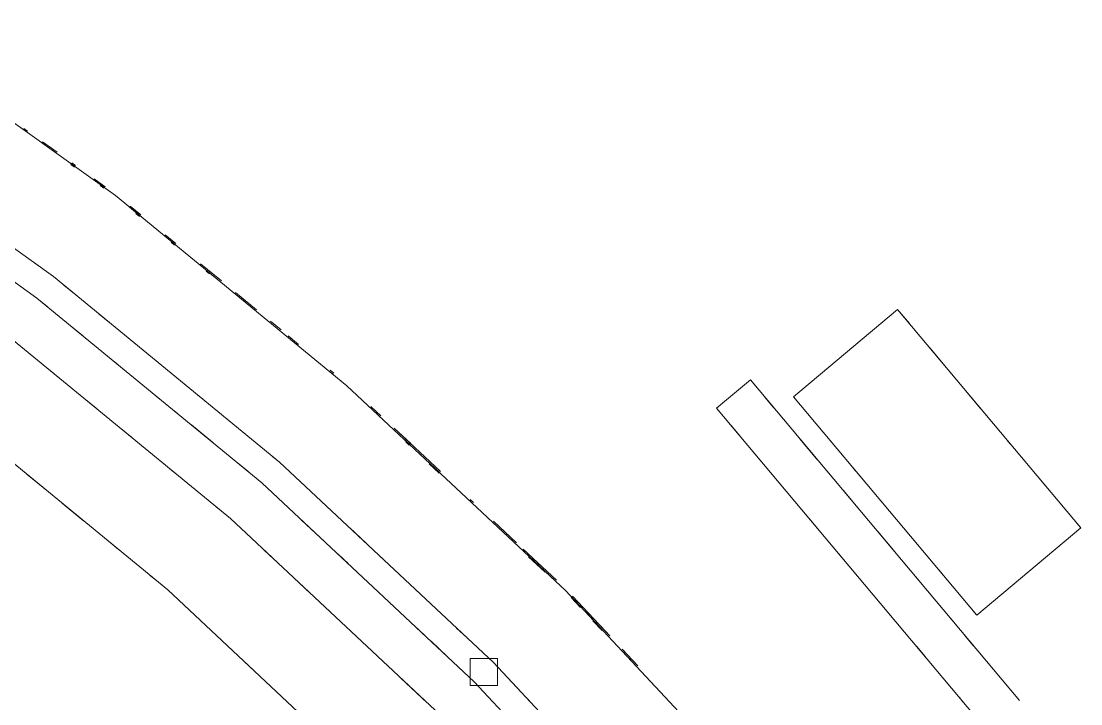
# Paper-space layout '01 Plans' of a CAD drawing. Header units: millimetres. Extents: x 5 to 415, y 7 to 290.
# Drawn here: x 131.65 to 147.26, y 202 to 212.05 of the extents above; entities that cross this region are included whole.
import ezdxf

# ---------------------------------------------------------------- set-up
doc = ezdxf.new("R2010")
doc.units = ezdxf.units.MM
doc.layers.add('GEOMETRY', color=7, linetype='Continuous')

# ---------------------------------------------------------------- blocks, each defined once
blk = doc.blocks.new('SHEET_01')
at = {"layer": 'GEOMETRY', "lineweight": 13}
for p, q in [((129.45, 212.048), (133.036, 209.479)), ((128.617, 210.801), (132.123, 208.289)), ((131.879, 207.971), (128.395, 210.468)), ((131.744, 210.429), (131.689, 210.468)), ((131.689, 210.468), (131.744, 210.429)), ((132.015, 210.234), (131.961, 210.273)), ((131.961, 210.273), (132.015, 210.234)), ((132.015, 210.234), (131.961, 210.273)), ((131.961, 210.273), (132.015, 210.234)), ((132.015, 210.234), (131.961, 210.273)), ((131.961, 210.273), (132.015, 210.234)), ((132.015, 210.234), (131.961, 210.273)), ((131.961, 210.273), (132.015, 210.234)), ((132.178, 210.118), (131.961, 210.273)), ((131.961, 210.273), (132.178, 210.118)), ((132.432, 209.899), (132.378, 209.938)), ((132.384, 209.946), (132.438, 209.907)), ((132.384, 209.946), (132.438, 209.907)), ((132.438, 209.907), (132.384, 209.946)), ((132.384, 209.946), (132.438, 209.907)), ((132.384, 209.946), (132.438, 209.907)), ((132.45, 209.923), (132.396, 209.962)), ((132.396, 209.962), (132.45, 209.923)), ((132.776, 209.689), (132.722, 209.728)), ((132.722, 209.728), (132.776, 209.689)), ((132.776, 209.689), (132.722, 209.728)), ((132.722, 209.728), (132.776, 209.689)), ((132.776, 209.689), (132.722, 209.728)), ((132.722, 209.728), (132.776, 209.689)), ((132.776, 209.689), (132.722, 209.728)), ((132.722, 209.728), (132.776, 209.689)), ((132.885, 209.611), (132.722, 209.728)), ((132.722, 209.728), (132.885, 209.611)), ((132.867, 209.588), (132.812, 209.626)), ((132.818, 209.634), (132.873, 209.596)), ((132.818, 209.634), (132.873, 209.596)), ((132.873, 209.596), (132.818, 209.634)), ((132.818, 209.634), (132.873, 209.596)), ((132.818, 209.634), (132.873, 209.596)), ((133.036, 209.479), (136.445, 206.68)), ((133.242, 209.309), (133.397, 209.182)), ((133.242, 209.309), (133.397, 209.182)), ((133.397, 209.182), (133.242, 209.309)), ((133.242, 209.309), (133.397, 209.182)), ((133.242, 209.309), (133.397, 209.182)), ((133.41, 209.198), (133.255, 209.325)), ((133.255, 209.325), (133.41, 209.198)), ((133.391, 209.174), (133.34, 209.216)), ((133.823, 208.858), (133.771, 208.901)), ((133.771, 208.901), (133.823, 208.858)), ((133.823, 208.858), (133.771, 208.901)), ((133.771, 208.901), (133.823, 208.858)), ((133.823, 208.858), (133.771, 208.901)), ((133.771, 208.901), (133.823, 208.858)), ((133.823, 208.858), (133.771, 208.901)), ((133.771, 208.901), (133.823, 208.858)), ((133.926, 208.774), (133.771, 208.901)), ((133.771, 208.901), (133.926, 208.774)), ((133.908, 208.75), (133.856, 208.793)), ((133.862, 208.8), (133.914, 208.758)), ((133.862, 208.8), (133.914, 208.758)), ((133.914, 208.758), (133.862, 208.8)), ((133.862, 208.8), (133.914, 208.758)), ((133.862, 208.8), (133.914, 208.758)), ((131.903, 208.446), (131.849, 208.485)), ((131.849, 208.485), (131.903, 208.446)), ((131.903, 208.446), (131.849, 208.485)), ((134.34, 208.434), (134.288, 208.477)), ((134.288, 208.477), (134.34, 208.434)), ((134.34, 208.434), (134.288, 208.477)), ((134.288, 208.477), (134.34, 208.434)), ((134.34, 208.434), (134.288, 208.477)), ((134.288, 208.477), (134.34, 208.434)), ((134.34, 208.434), (134.288, 208.477)), ((134.288, 208.477), (134.34, 208.434)), ((134.598, 208.222), (134.288, 208.477)), ((134.288, 208.477), (134.598, 208.222)), ((134.424, 208.326), (134.373, 208.369)), ((134.379, 208.376), (134.534, 208.249)), ((134.379, 208.376), (134.534, 208.249)), ((134.534, 208.249), (134.379, 208.376)), ((134.379, 208.376), (134.534, 208.249)), ((134.379, 208.376), (134.534, 208.249)), ((132.123, 208.289), (135.456, 205.553)), ((132.435, 208.032), (132.279, 208.16)), ((132.279, 208.16), (132.435, 208.032)), ((132.435, 208.032), (132.279, 208.16)), ((134.96, 207.925), (134.805, 208.053)), ((134.805, 208.053), (134.96, 207.925)), ((134.96, 207.925), (134.805, 208.053)), ((134.805, 208.053), (134.96, 207.925)), ((134.96, 207.925), (134.805, 208.053)), ((134.805, 208.053), (134.96, 207.925)), ((134.96, 207.925), (134.805, 208.053)), ((134.805, 208.053), (134.96, 207.925)), ((135.115, 207.798), (134.805, 208.053)), ((134.805, 208.053), (135.115, 207.798)), ((131.879, 207.971), (132.034, 207.844)), ((132.034, 207.844), (131.879, 207.971)), ((131.879, 207.971), (132.034, 207.844)), ((135.193, 205.252), (131.879, 207.971)), ((132.956, 207.605), (132.8, 207.733)), ((132.8, 207.733), (132.956, 207.605)), ((132.956, 207.605), (132.8, 207.733)), ((144.557, 207.802), (143.025, 206.517)), ((144.557, 207.802), (144.731, 207.595)), ((147.256, 204.585), (144.557, 207.802)), ((144.557, 207.802), (144.557, 207.802)), ((135.477, 207.501), (135.322, 207.628)), ((135.322, 207.628), (135.477, 207.501)), ((135.477, 207.501), (135.322, 207.628)), ((135.322, 207.628), (135.477, 207.501)), ((135.477, 207.501), (135.322, 207.628)), ((135.322, 207.628), (135.477, 207.501)), ((135.477, 207.501), (135.322, 207.628)), ((135.322, 207.628), (135.477, 207.501)), ((135.477, 207.501), (135.322, 207.628)), ((135.322, 207.628), (135.477, 207.501)), ((132.397, 207.546), (132.552, 207.419)), ((132.552, 207.419), (132.397, 207.546)), ((132.397, 207.546), (132.552, 207.419)), ((131.453, 207.416), (134.731, 204.726)), ((135.632, 207.374), (135.58, 207.416)), ((135.58, 207.416), (135.632, 207.374)), ((135.632, 207.374), (135.58, 207.416)), ((135.58, 207.416), (135.632, 207.374)), ((135.632, 207.374), (135.58, 207.416)), ((135.58, 207.416), (135.632, 207.374)), ((135.632, 207.374), (135.58, 207.416)), ((135.58, 207.416), (135.632, 207.374)), ((135.735, 207.289), (135.58, 207.416)), ((135.58, 207.416), (135.735, 207.289)), ((135.671, 207.316), (135.722, 207.274)), ((135.671, 207.316), (135.722, 207.274)), ((135.722, 207.274), (135.671, 207.316)), ((135.671, 207.316), (135.722, 207.274)), ((135.671, 207.316), (135.722, 207.274)), ((145.036, 207.231), (145.253, 206.972)), ((133.018, 207.037), (133.173, 206.909)), ((133.173, 206.909), (133.018, 207.037)), ((133.018, 207.037), (133.173, 206.909)), ((132.129, 206.861), (132.077, 206.904)), ((136.187, 206.892), (136.239, 206.85)), ((136.187, 206.892), (136.239, 206.85)), ((136.239, 206.85), (136.187, 206.892)), ((136.187, 206.892), (136.239, 206.85)), ((136.187, 206.892), (136.239, 206.85)), ((136.252, 206.865), (136.2, 206.907)), ((136.2, 206.907), (136.252, 206.865)), ((136.445, 206.68), (139.665, 203.665)), ((141.892, 206.349), (142.39, 206.767)), ((142.39, 206.767), (142.39, 206.767)), ((142.39, 206.767), (142.39, 206.767)), ((146.355, 202.042), (142.39, 206.767)), ((133.639, 206.527), (133.691, 206.484)), ((133.691, 206.484), (133.639, 206.527)), ((133.639, 206.527), (133.691, 206.484)), ((134.258, 206.536), (134.206, 206.579)), ((134.206, 206.579), (134.258, 206.536)), ((134.258, 206.536), (134.206, 206.579)), ((142.731, 206.361), (142.603, 206.513)), ((142.731, 206.361), (142.603, 206.513)), ((142.731, 206.361), (142.603, 206.513)), ((143.025, 206.517), (145.724, 203.299)), ((145.558, 206.609), (145.776, 206.349)), ((132.754, 206.348), (132.598, 206.476)), ((136.947, 206.238), (136.8, 206.375)), ((136.8, 206.375), (136.947, 206.238)), ((136.947, 206.238), (136.8, 206.375)), ((136.8, 206.375), (136.947, 206.238)), ((136.947, 206.238), (136.8, 206.375)), ((136.8, 206.375), (136.947, 206.238)), ((136.947, 206.238), (136.8, 206.375)), ((136.8, 206.375), (136.947, 206.238)), ((136.947, 206.238), (136.8, 206.375)), ((136.8, 206.375), (136.947, 206.238)), ((141.892, 206.349), (145.686, 201.827)), ((133.808, 203.673), (130.601, 206.305)), ((133.898, 206.314), (133.95, 206.272)), ((133.95, 206.272), (133.898, 206.314)), ((133.898, 206.314), (133.95, 206.272)), ((133.274, 205.921), (133.118, 206.049)), ((134.157, 206.102), (134.468, 205.847)), ((134.468, 205.847), (134.157, 206.102)), ((134.157, 206.102), (134.468, 205.847)), ((137.386, 205.827), (137.142, 206.056)), ((137.142, 206.056), (137.386, 205.827)), ((137.386, 205.827), (137.142, 206.056)), ((137.142, 206.056), (137.386, 205.827)), ((137.386, 205.827), (137.142, 206.056)), ((137.142, 206.056), (137.386, 205.827)), ((137.386, 205.827), (137.142, 206.056)), ((137.142, 206.056), (137.386, 205.827)), ((137.825, 205.416), (137.142, 206.056)), ((137.142, 206.056), (137.825, 205.416)), ((142.105, 206.095), (142.233, 205.943)), ((142.233, 205.943), (142.105, 206.095)), ((142.233, 205.943), (142.105, 206.095)), ((137.372, 205.812), (137.226, 205.949)), ((137.226, 205.949), (137.372, 205.812)), ((137.372, 205.812), (137.226, 205.949)), ((137.226, 205.949), (137.372, 205.812)), ((137.226, 205.949), (137.372, 205.812)), ((137.372, 205.812), (137.226, 205.949)), ((137.226, 205.949), (137.372, 205.812)), ((137.372, 205.812), (137.226, 205.949)), ((137.226, 205.949), (137.372, 205.812)), ((137.372, 205.812), (137.226, 205.949)), ((137.226, 205.949), (137.372, 205.812)), ((137.372, 205.812), (137.226, 205.949)), ((137.226, 205.949), (137.372, 205.812)), ((137.372, 205.812), (137.226, 205.949)), ((137.226, 205.949), (137.372, 205.812)), ((137.226, 205.949), (137.372, 205.812)), ((143.37, 205.599), (143.115, 205.904)), ((143.37, 205.599), (143.115, 205.904)), ((143.37, 205.599), (143.115, 205.904)), ((143.591, 205.842), (143.46, 205.998)), ((146.168, 205.882), (146.211, 205.83)), ((137.317, 205.851), (137.366, 205.805)), ((137.366, 205.805), (137.317, 205.851)), ((134.83, 205.549), (134.986, 205.422)), ((134.986, 205.422), (134.83, 205.549)), ((134.83, 205.549), (134.986, 205.422)), ((135.404, 205.595), (135.352, 205.638)), ((135.352, 205.638), (135.404, 205.595)), ((135.404, 205.595), (135.352, 205.638)), ((135.456, 205.553), (138.604, 202.604)), ((133.899, 205.409), (133.742, 205.537)), ((137.805, 205.394), (137.658, 205.531)), ((137.665, 205.538), (137.811, 205.401)), ((137.665, 205.538), (137.811, 205.401)), ((137.811, 205.401), (137.665, 205.538)), ((137.665, 205.538), (137.811, 205.401)), ((137.665, 205.538), (137.811, 205.401)), ((143.939, 205.427), (143.895, 205.479)), ((131.739, 205.371), (132.049, 205.117)), ((138.321, 202.321), (135.193, 205.252)), ((146.69, 205.259), (146.734, 205.207)), ((143.882, 204.989), (143.754, 205.141)), ((143.882, 204.989), (143.754, 205.141)), ((143.882, 204.989), (143.754, 205.141)), ((132.256, 204.947), (132.566, 204.692)), ((138.313, 204.959), (138.264, 205.004)), ((138.264, 205.004), (138.313, 204.959)), ((138.313, 204.959), (138.264, 205.004)), ((138.264, 205.004), (138.313, 204.959)), ((138.313, 204.959), (138.264, 205.004)), ((138.264, 205.004), (138.313, 204.959)), ((138.313, 204.959), (138.264, 205.004)), ((138.264, 205.004), (138.313, 204.959)), ((138.313, 204.959), (138.264, 205.004)), ((138.264, 205.004), (138.313, 204.959)), ((134.575, 204.854), (134.523, 204.896)), ((134.731, 204.726), (137.827, 201.827)), ((135.779, 204.702), (136.122, 204.382)), ((136.122, 204.382), (135.779, 204.702)), ((135.779, 204.702), (136.122, 204.382)), ((138.947, 204.365), (138.606, 204.685)), ((138.606, 204.685), (138.947, 204.365)), ((138.947, 204.365), (138.606, 204.685)), ((138.606, 204.685), (138.947, 204.365)), ((138.947, 204.365), (138.606, 204.685)), ((138.606, 204.685), (138.947, 204.365)), ((138.947, 204.365), (138.606, 204.685)), ((138.606, 204.685), (138.947, 204.365)), ((138.947, 204.365), (138.606, 204.685)), ((138.606, 204.685), (138.947, 204.365)), ((143.256, 204.724), (143.384, 204.571)), ((143.384, 204.571), (143.256, 204.724)), ((143.384, 204.571), (143.256, 204.724)), ((147.213, 204.637), (147.256, 204.585)), ((136.735, 204.355), (136.489, 204.585)), ((136.489, 204.585), (136.735, 204.355)), ((136.735, 204.355), (136.489, 204.585)), ((138.738, 204.533), (138.689, 204.579)), ((138.689, 204.579), (138.738, 204.533)), ((138.738, 204.533), (138.689, 204.579)), ((138.689, 204.579), (138.738, 204.533)), ((138.689, 204.579), (138.738, 204.533)), ((138.738, 204.533), (138.689, 204.579)), ((138.689, 204.579), (138.738, 204.533)), ((138.738, 204.533), (138.689, 204.579)), ((138.689, 204.579), (138.738, 204.533)), ((138.738, 204.533), (138.689, 204.579)), ((138.689, 204.579), (138.738, 204.533)), ((138.738, 204.533), (138.689, 204.579)), ((138.689, 204.579), (138.738, 204.533)), ((138.738, 204.533), (138.689, 204.579)), ((138.689, 204.579), (138.738, 204.533)), ((138.689, 204.579), (138.738, 204.533)), ((144.522, 204.227), (144.266, 204.532)), ((144.522, 204.227), (144.266, 204.532)), ((144.522, 204.227), (144.266, 204.532)), ((147.256, 204.585), (145.724, 203.299)), ((145.724, 203.299), (147.256, 204.585)), ((147.256, 204.585), (147.256, 204.585)), ((132.929, 204.395), (133.084, 204.267)), ((135.37, 204.127), (135.223, 204.265)), ((136.317, 204.199), (136.464, 204.061)), ((136.464, 204.061), (136.317, 204.199)), ((136.317, 204.199), (136.464, 204.061)), ((136.981, 204.125), (136.932, 204.171)), ((136.932, 204.171), (136.981, 204.125)), ((136.981, 204.125), (136.932, 204.171)), ((139.094, 204.228), (139.045, 204.273)), ((139.045, 204.273), (139.094, 204.228)), ((139.094, 204.228), (139.045, 204.273)), ((139.045, 204.273), (139.094, 204.228)), ((139.094, 204.228), (139.045, 204.273)), ((139.045, 204.273), (139.094, 204.228)), ((139.094, 204.228), (139.045, 204.273)), ((139.045, 204.273), (139.094, 204.228)), ((139.533, 203.816), (139.045, 204.273)), ((139.045, 204.273), (139.533, 203.816)), ((139.365, 203.932), (139.121, 204.16)), ((139.128, 204.168), (139.519, 203.802)), ((139.128, 204.168), (139.519, 203.802)), ((139.519, 203.802), (139.128, 204.168)), ((139.128, 204.168), (139.519, 203.802)), ((139.128, 204.168), (139.519, 203.802)), ((143.683, 204.215), (143.725, 204.165)), ((143.725, 204.165), (143.683, 204.215)), ((143.725, 204.165), (143.683, 204.215)), ((133.549, 203.885), (133.601, 203.843)), ((135.91, 203.621), (135.665, 203.851)), ((143.896, 203.961), (143.938, 203.911)), ((143.938, 203.911), (143.896, 203.961)), ((143.938, 203.911), (143.896, 203.961)), ((144.948, 203.719), (144.82, 203.871)), ((144.948, 203.719), (144.82, 203.871)), ((144.948, 203.719), (144.82, 203.871)), ((145.202, 203.922), (145.158, 203.974)), ((136.837, 200.837), (133.808, 203.673)), ((139.665, 203.665), (142.68, 200.445)), ((139.886, 203.414), (139.749, 203.56)), ((139.756, 203.567), (139.893, 203.421)), ((139.756, 203.567), (139.893, 203.421)), ((139.893, 203.421), (139.756, 203.567)), ((139.756, 203.567), (139.893, 203.421)), ((139.756, 203.567), (139.893, 203.421)), ((140.319, 202.996), (139.771, 203.582)), ((139.771, 203.582), (140.319, 202.996)), ((139.985, 203.324), (140.213, 203.08)), ((139.985, 203.324), (140.213, 203.08)), ((140.213, 203.08), (139.985, 203.324)), ((139.985, 203.324), (140.213, 203.08)), ((139.985, 203.324), (140.213, 203.08)), ((140.206, 203.073), (140.069, 203.219)), ((144.407, 203.352), (144.45, 203.301)), ((144.45, 203.301), (144.407, 203.352)), ((144.45, 203.301), (144.407, 203.352)), ((145.46, 203.109), (145.332, 203.261)), ((145.46, 203.109), (145.332, 203.261)), ((145.46, 203.109), (145.332, 203.261)), ((145.724, 203.299), (145.681, 203.351)), ((145.724, 203.299), (145.724, 203.299)), ((137.442, 203.146), (137.588, 203.008)), ((137.588, 203.008), (137.442, 203.146)), ((137.442, 203.146), (137.588, 203.008)), ((138.211, 202.973), (138.063, 203.111)), ((138.063, 203.111), (138.211, 202.973)), ((138.211, 202.973), (138.063, 203.111)), ((140.16, 203.121), (140.206, 203.073)), ((140.213, 203.08), (140.168, 203.128)), ((140.168, 203.128), (140.213, 203.08)), ((140.213, 203.08), (140.168, 203.128)), ((140.168, 203.128), (140.213, 203.08)), ((140.213, 203.08), (140.168, 203.128)), ((140.168, 203.128), (140.213, 203.08)), ((140.213, 203.08), (140.168, 203.128)), ((140.168, 203.128), (140.213, 203.08)), ((140.213, 203.08), (140.168, 203.128)), ((140.168, 203.128), (140.213, 203.08)), ((140.213, 203.08), (140.168, 203.128)), ((140.319, 202.996), (140.182, 203.142)), ((140.182, 203.142), (140.319, 202.996)), ((140.319, 202.996), (140.182, 203.142)), ((140.182, 203.142), (140.319, 202.996)), ((140.319, 202.996), (140.182, 203.142)), ((140.182, 203.142), (140.319, 202.996)), ((140.319, 202.996), (140.182, 203.142)), ((140.182, 203.142), (140.319, 202.996)), ((137.686, 202.917), (137.93, 202.688)), ((137.93, 202.688), (137.686, 202.917)), ((137.686, 202.917), (137.93, 202.688)), ((145.673, 202.855), (145.545, 203.007)), ((145.673, 202.855), (145.545, 203.007)), ((145.673, 202.855), (145.545, 203.007)), ((134.687, 202.85), (135.078, 202.484)), ((136.844, 202.747), (136.795, 202.793)), ((140.73, 202.557), (140.502, 202.801)), ((140.502, 202.801), (140.73, 202.557)), ((140.73, 202.557), (140.502, 202.801)), ((140.502, 202.801), (140.73, 202.557)), ((140.73, 202.557), (140.502, 202.801)), ((140.502, 202.801), (140.73, 202.557)), ((140.73, 202.557), (140.502, 202.801)), ((140.502, 202.801), (140.73, 202.557)), ((140.73, 202.557), (140.502, 202.801)), ((140.502, 202.801), (140.73, 202.557)), ((144.834, 202.844), (144.962, 202.691)), ((144.962, 202.691), (144.834, 202.844)), ((144.962, 202.691), (144.834, 202.844)), ((138.663, 202.663), (138.263, 202.663)), ((138.263, 202.663), (138.263, 202.263)), ((138.583, 202.663), (138.663, 202.663)), ((138.743, 202.457), (138.604, 202.604)), ((138.604, 202.604), (138.743, 202.457)), ((138.743, 202.457), (138.604, 202.604)), ((138.604, 202.604), (141.553, 199.456)), ((138.663, 202.663), (138.663, 202.583)), ((138.663, 202.263), (138.663, 202.663)), ((138.663, 202.663), (138.663, 202.663)), ((140.624, 202.641), (140.579, 202.689)), ((140.579, 202.689), (140.624, 202.641)), ((140.624, 202.641), (140.579, 202.689)), ((140.579, 202.689), (140.624, 202.641)), ((140.579, 202.689), (140.624, 202.641)), ((140.624, 202.641), (140.579, 202.689)), ((140.579, 202.689), (140.624, 202.641)), ((140.624, 202.641), (140.579, 202.689)), ((140.579, 202.689), (140.624, 202.641)), ((140.624, 202.641), (140.579, 202.689)), ((140.579, 202.689), (140.624, 202.641)), ((140.624, 202.641), (140.579, 202.689)), ((140.579, 202.689), (140.624, 202.641)), ((140.624, 202.641), (140.579, 202.689)), ((140.579, 202.689), (140.624, 202.641)), ((140.579, 202.689), (140.624, 202.641)), ((146.099, 202.347), (145.971, 202.499)), ((146.099, 202.347), (145.971, 202.499)), ((146.099, 202.347), (145.971, 202.499)), ((137.63, 202.011), (137.237, 202.379)), ((138.321, 202.321), (138.367, 202.273)), ((138.367, 202.273), (138.321, 202.321)), ((138.321, 202.321), (138.367, 202.273)), ((141.252, 199.193), (138.321, 202.321)), ((135.371, 202.209), (135.42, 202.163)), ((138.343, 202.263), (138.263, 202.263)), ((138.263, 202.263), (138.663, 202.263)), ((138.263, 202.263), (138.263, 202.263)), ((139.157, 202.014), (139.111, 202.063)), ((139.111, 202.063), (139.157, 202.014)), ((139.157, 202.014), (139.111, 202.063)), ((145.473, 202.082), (145.516, 202.031)), ((145.516, 202.031), (145.473, 202.082)), ((145.516, 202.031), (145.473, 202.082))]:
    blk.add_line(p, q, dxfattribs=at)

psp = doc.layouts.new('01 Plans')

# ---------------------------------------------------------------- block references
psp.add_blockref('SHEET_01', (0, 0))

doc.saveas('drawing.dxf')
